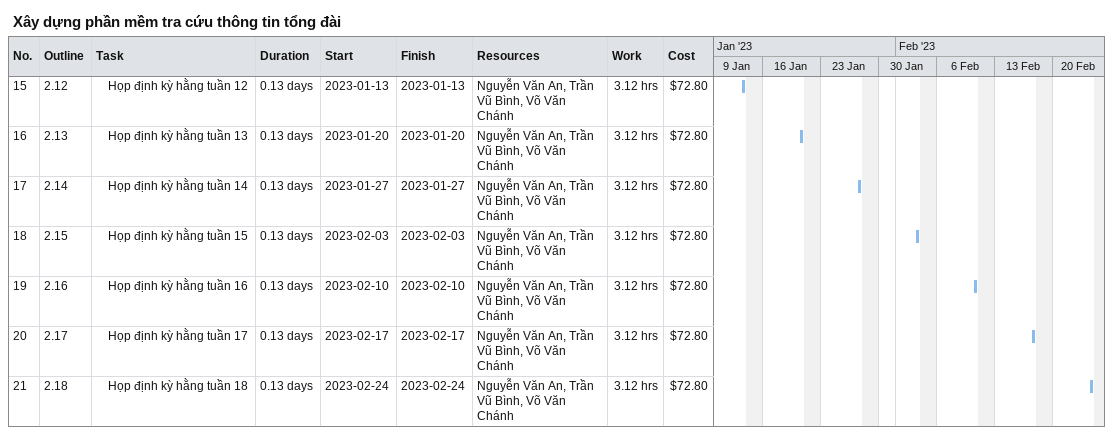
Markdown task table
Xây dựng phần mềm tra cứu thông tin tổng đài

| ID | WBS | Task | Duration | Start | Finish | Resources | Work (h) | Cost ($) |
|---|---|---|---|---|---|---|---|---|
| 15 | 2.12 | Họp định kỳ hằng tuần 12 | 0.13d | 2023-01-13 | 2023-01-13 | Nguyễn Văn An, Trần Vũ Bình, Võ Văn Chánh | 3.12 | 72.80 |
| 16 | 2.13 | Họp định kỳ hằng tuần 13 | 0.13d | 2023-01-20 | 2023-01-20 | Nguyễn Văn An, Trần Vũ Bình, Võ Văn Chánh | 3.12 | 72.80 |
| 17 | 2.14 | Họp định kỳ hằng tuần 14 | 0.13d | 2023-01-27 | 2023-01-27 | Nguyễn Văn An, Trần Vũ Bình, Võ Văn Chánh | 3.12 | 72.80 |
| 18 | 2.15 | Họp định kỳ hằng tuần 15 | 0.13d | 2023-02-03 | 2023-02-03 | Nguyễn Văn An, Trần Vũ Bình, Võ Văn Chánh | 3.12 | 72.80 |
| 19 | 2.16 | Họp định kỳ hằng tuần 16 | 0.13d | 2023-02-10 | 2023-02-10 | Nguyễn Văn An, Trần Vũ Bình, Võ Văn Chánh | 3.12 | 72.80 |
| 20 | 2.17 | Họp định kỳ hằng tuần 17 | 0.13d | 2023-02-17 | 2023-02-17 | Nguyễn Văn An, Trần Vũ Bình, Võ Văn Chánh | 3.12 | 72.80 |
| 21 | 2.18 | Họp định kỳ hằng tuần 18 | 0.13d | 2023-02-24 | 2023-02-24 | Nguyễn Văn An, Trần Vũ Bình, Võ Văn Chánh | 3.12 | 72.80 |
